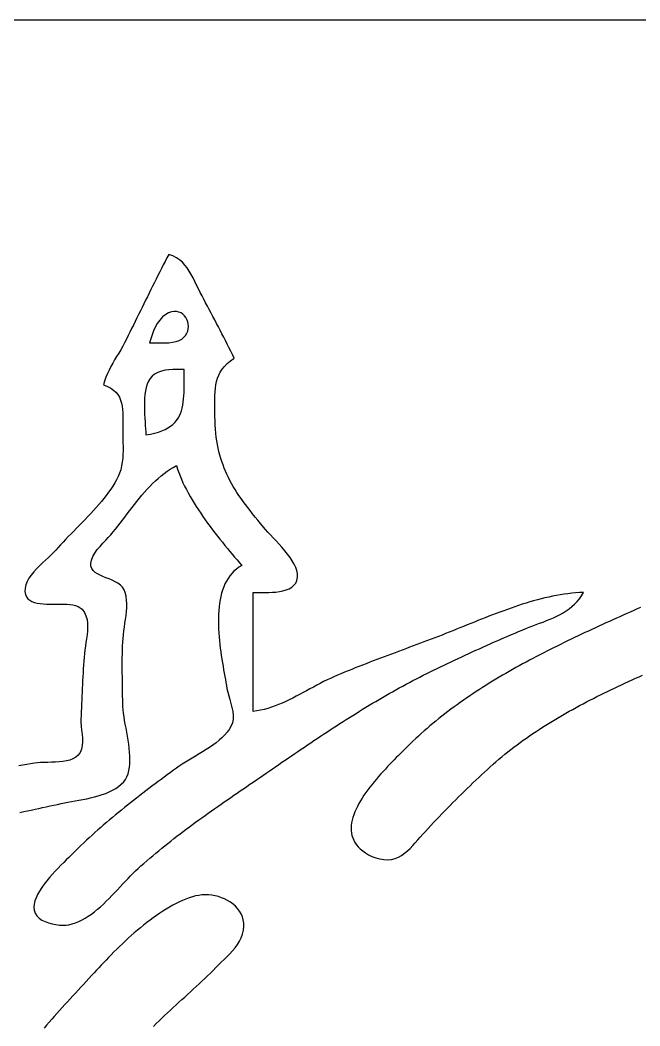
# Model space of a CAD drawing. Extents: x 0 to 818, y 0 to 502.
# Drawn here: x 353.3 to 514.7, y 240.1 to 502 of the extents above; entities that cross this region are included whole.
import ezdxf

# ---------------------------------------------------------------- set-up
doc = ezdxf.new("R2010")
doc.units = 0
doc.layers.add('C15', color=15, linetype='CONTINUOUS')
doc.layers.add('C7', color=7, linetype='CONTINUOUS')

msp = doc.modelspace()

# ---------------------------------------------------------------- linework, layer by layer
at = {"layer": 'C15'}
for points in [[(392, 441), (391.522, 440.0876), (391.0473, 439.1737), (390.5756, 438.2586), (390.1067, 437.3422), (389.6404, 436.4247), (389.1763, 435.5062), (388.7144, 434.5868), (388.2543, 433.6666), (387.7957, 432.7457), (387.3386, 431.8242), (386.8826, 430.9022), (386.4275, 429.9798), (385.973, 429.0571), (385.519, 428.1342), (385.0652, 427.2112), (384.6113, 426.2883), (384.1571, 425.3655), (383.7024, 424.4429), (383.247, 423.5206), (382.7905, 422.5988), (382.3329, 421.6775), (381.8738, 420.7569), (381.4129, 419.837), (380.9502, 418.918), (380.4853, 418), (379.9908, 417.0653), (379.4777, 416.1571), (378.9537, 415.2684), (378.4264, 414.3923), (377.9033, 413.5217), (377.392, 412.6498), (376.9003, 411.7696), (376.4356, 410.874), (376.0057, 409.9563), (375.618, 409.0093), (375.2802, 408.0262), (375, 407), (376.0124, 406.6323), (376.8808, 406.1928), (377.6162, 405.686), (378.2292, 405.1163), (378.7309, 404.4883), (379.132, 403.8062), (379.4434, 403.0747), (379.6759, 402.2982), (379.8404, 401.481), (379.9478, 400.6278), (380.0089, 399.743), (380.0346, 398.8309), (380.0356, 397.8961), (380.023, 396.943), (380.0075, 395.9762), (380, 395), (380.0107, 394.0183), (380.0359, 393.0163), (380.0647, 391.9996), (380.0864, 390.9737), (380.0904, 389.9442), (380.0659, 388.9165), (380.0022, 387.8963), (379.8887, 386.8889), (379.7146, 385.9001), (379.4692, 384.9352), (379.1419, 384), (378.7792, 383.1659), (378.37, 382.3357), (377.9172, 381.5093), (377.4241, 380.687), (376.8936, 379.869), (376.3288, 379.0554), (375.7328, 378.2464), (375.1087, 377.4423), (374.4596, 376.6432), (373.7885, 375.8493), (373.0985, 375.0608), (372.3927, 374.2778), (371.6741, 373.5006), (370.9459, 372.7293), (370.211, 371.9642), (369.4726, 371.2053), (368.7338, 370.4529), (367.9976, 369.7072), (367.2671, 368.9683), (366.5454, 368.2365), (365.8356, 367.5119), (365.1406, 366.7947), (364.4637, 366.0851), (363.8078, 365.3833), (363.1761, 364.6895), (362.5717, 364.0038), (362.0099, 363.3971), (361.359, 362.757), (360.6409, 362.0856), (359.8774, 361.3848), (359.0903, 360.6568), (358.3015, 359.9036), (357.5327, 359.1271), (356.8058, 358.3295), (356.1426, 357.5127), (355.5649, 356.6789), (355.0947, 355.8301), (354.7536, 354.9682), (354.5635, 354.0954), (354.5463, 353.2137)], [(366, 266.4621), (366.864, 266.6673), (367.7185, 266.9445), (368.5633, 267.2884), (369.3983, 267.6942), (370.2236, 268.1567), (371.0391, 268.6711), (371.8448, 269.2322), (372.6406, 269.8351), (373.4265, 270.4748), (374.2025, 271.1462), (374.9684, 271.8444), (375.7244, 272.5643), (376.4703, 273.3009), (377.206, 274.0493), (377.9317, 274.8043), (378.6472, 275.5611), (379.3524, 276.3145), (380.0474, 277.0596), (380.7321, 277.7914), (381.4065, 278.5048), (382.0705, 279.1948), (382.7241, 279.8565), (383.3673, 280.4848), (384, 281.0748), (384.7534, 281.753), (385.5117, 282.4256), (386.2747, 283.0926), (387.0422, 283.7542), (387.8141, 284.4106), (388.5903, 285.0619), (389.3705, 285.7083), (390.1548, 286.3499), (390.9428, 286.9869), (391.7346, 287.6195), (392.5299, 288.2477), (393.3286, 288.8719), (394.1305, 289.492), (394.9356, 290.1084), (395.7436, 290.721), (396.5545, 291.3302), (397.3681, 291.936), (398.1842, 292.5386), (399.0027, 293.1382), (399.8235, 293.7349), (400.6464, 294.3289), (401.4713, 294.9203), (402.2981, 295.5093), (403.1265, 296.0961), (403.9565, 296.6807), (404.7879, 297.2635), (405.6205, 297.8444), (406.4543, 298.4237), (407.2891, 299.0016), (408.1247, 299.5781), (408.961, 300.1535), (409.7979, 300.7279), (410.6352, 301.3014), (411.4728, 301.8743), (412.3105, 302.4467), (413.1482, 303.0186), (413.9858, 303.5904), (414.823, 304.1621), (415.6598, 304.7339), (416.4961, 305.306), (417.3316, 305.8785), (418.1663, 306.4516), (419, 307.0254), (419.8301, 307.5973), (420.6605, 308.1688), (421.491, 308.7396), (422.3217, 309.3098), (423.1528, 309.8792), (423.9843, 310.4477), (424.8162, 311.0152), (425.6486, 311.5817), (426.4816, 312.147), (427.3152, 312.7111), (428.1495, 313.2738), (428.9846, 313.8352), (429.8205, 314.3949), (430.6573, 314.9531), (431.495, 315.5095), (432.3338, 316.0641), (433.1737, 316.6169), (434.0147, 317.1676), (434.8569, 317.7162), (435.7003, 318.2627), (436.5451, 318.8069), (437.3913, 319.3487), (438.239, 319.8881), (439.0882, 320.4249), (439.939, 320.959), (440.7914, 321.4904), (441.6456, 322.019), (442.5015, 322.5446), (443.3593, 323.0673), (444.219, 323.5868), (445.0806, 324.1031), (445.9443, 324.6161), (446.8101, 325.1257), (447.678, 325.6318), (448.5482, 326.1343), (449.4207, 326.6332), (450.2955, 327.1283), (451.1727, 327.6195), (452.0524, 328.1068), (452.9347, 328.59), (453.8196, 329.0691), (454.7071, 329.5439), (455.5974, 330.0145), (456.4904, 330.4806), (457.3864, 330.9421), (458.2852, 331.3991), (459.187, 331.8514), (460.0919, 332.2989), (461, 332.7415), (461.9041, 333.178), (462.8108, 333.614), (463.72, 334.0492), (464.6316, 334.4836), (465.5454, 334.917), (466.4612, 335.3492), (467.379, 335.7802), (468.2986, 336.2098), (469.2198, 336.6378), (470.1425, 337.0642), (471.0666, 337.4887), (471.992, 337.9113), (472.9185, 338.3318), (473.8459, 338.7501), (474.7741, 339.1661), (475.7031, 339.5796), (476.6326, 339.9904), (477.5625, 340.3985), (478.4927, 340.8037), (479.423, 341.2059), (480.3533, 341.6049), (481.2834, 342.0006), (482.2133, 342.3929), (483.1428, 342.7816), (484.0717, 343.1666), (485, 343.5478), (485.8925, 343.9038), (486.7948, 344.2504), (487.7031, 344.592), (488.6136, 344.933), (489.5227, 345.2779), (490.4265, 345.631), (491.3214, 345.997), (492.2035, 346.3801), (493.0692, 346.7848), (493.9148, 347.2157), (494.7364, 347.677), (495.5304, 348.1733), (496.2929, 348.7091), (497.0204, 349.2887), (497.709, 349.9166), (498.355, 350.5972), (498.9546, 351.335), (499.5042, 352.1344), (500, 353), (498.9928, 352.9427), (497.9873, 352.8636), (496.9833, 352.7633), (495.9809, 352.6427), (494.9803, 352.5025), (493.9814, 352.3435), (492.9843, 352.1665), (491.9891, 351.9722), (490.9957, 351.7614), (490.0043, 351.5349), (489.0149, 351.2933), (488.0275, 351.0376), (487.0423, 350.7684), (486.0592, 350.4866), (485.0783, 350.1929), (484.0996, 349.888), (483.1232, 349.5727), (482.1492, 349.2479), (481.1776, 348.9142), (480.2085, 348.5724), (479.2418, 348.2234), (478.2777, 347.8678), (477.3163, 347.5065), (476.3574, 347.1401), (475.4013, 346.7695), (474.4479, 346.3955), (473.4974, 346.0188), (472.5496, 345.6401), (471.6049, 345.2603), (470.663, 344.8801), (469.7242, 344.5002), (468.7884, 344.1215), (467.8557, 343.7447), (466.9262, 343.3706), (466, 343), (465.0623, 342.6279), (464.1238, 342.2589), (463.1846, 341.8927), (462.2447, 341.5291), (461.3041, 341.1678), (460.3629, 340.8086), (459.4213, 340.4512), (458.4792, 340.0955), (457.5368, 339.741), (456.5942, 339.3877), (455.6513, 339.0352), (454.7083, 338.6834), (453.7652, 338.3319), (452.8221, 337.9805), (451.8791, 337.6289), (450.9363, 337.277), (449.9937, 336.9245), (449.0514, 336.5711), (448.1094, 336.2166), (447.1679, 335.8608), (446.2269, 335.5033), (445.2864, 335.144), (444.3466, 334.7826), (443.4075, 334.4188), (442.4693, 334.0525), (441.5318, 333.6833), (440.5953, 333.3111), (439.6598, 332.9355), (438.7254, 332.5564), (437.7922, 332.1734), (436.8601, 331.7864), (435.9294, 331.395), (435, 330.9992), (434.1088, 330.6041), (433.2186, 330.186), (432.329, 329.7482), (431.4395, 329.294), (430.5497, 328.8268), (429.6593, 328.3499), (428.7677, 327.8666), (427.8745, 327.3804), (426.9794, 326.8945), (426.0818, 326.4123), (425.1814, 325.9371), (424.2777, 325.4723), (423.3704, 325.0213), (422.4589, 324.5872), (421.5429, 324.1736), (420.6219, 323.7837), (419.6955, 323.4209), (418.7633, 323.0885), (417.8248, 322.7899), (416.8797, 322.5284), (415.9274, 322.3073), (414.9677, 322.1301), (414, 322), (414, 353), (414.6627, 352.9931), (415.4164, 352.9777), (416.2433, 352.9629), (417.1256, 352.9576), (418.0455, 352.9709), (418.9851, 353.0119), (419.9268, 353.0896), (420.8526, 353.213), (421.7447, 353.3912), (422.5854, 353.6333), (423.3568, 353.9482), (424.0412, 354.345), (424.6207, 354.8327), (425.0775, 355.4205), (425.3939, 356.1173), (425.5519, 356.9322), (425.5339, 357.8742), (425.3766, 358.6662), (425.0875, 359.4903), (424.6828, 360.3396), (424.1785, 361.2073), (423.5907, 362.0864), (422.9357, 362.9701), (422.2295, 363.8517), (421.4883, 364.7241), (420.7282, 365.5805), (419.9654, 366.4142), (419.216, 367.2181), (418.4961, 367.9856), (417.8219, 368.7096), (417.2095, 369.3833), (416.6751, 370), (415.9342, 370.8891), (415.216, 371.7596), (414.5204, 372.6132), (413.8475, 373.4515), (413.1971, 374.2764), (412.5692, 375.0894), (411.9639, 375.8923), (411.381, 376.6868), (410.8206, 377.4746), (410.2825, 378.2575), (409.7669, 379.037), (409.2735, 379.8151), (408.8025, 380.5933), (408.3537, 381.3733), (407.9271, 382.157), (407.5228, 382.9459), (407.1406, 383.7418), (406.7805, 384.5465), (406.4425, 385.3615), (406.1265, 386.1887), (405.8326, 387.0297), (405.5607, 387.8862), (405.3107, 388.76), (405.0826, 389.6528), (404.8765, 390.5663), (404.6921, 391.5021), (404.5296, 392.4621), (404.3889, 393.4478), (404.2699, 394.4611), (404.1726, 395.5035), (404.097, 396.577), (404.0431, 397.683), (404.0107, 398.8235), (404, 400), (403.9959, 401.1411), (403.99, 402.2332), (403.9918, 403.2794), (404.0106, 404.2824), (404.0559, 405.2452), (404.1371, 406.1705), (404.2637, 407.0614), (404.4451, 407.9205), (404.6906, 408.7509), (405.0098, 409.5555), (405.4121, 410.337), (405.907, 411.0983), (406.5037, 411.8424), (407.2118, 412.5722), (408.0408, 413.2904), (409, 414), (408.5694, 414.9121), (408.1314, 415.8214), (407.6866, 416.7281), (407.2357, 417.6326), (406.7794, 418.535), (406.3184, 419.4357), (405.8533, 420.3348), (405.3848, 421.2326), (404.9138, 422.1294), (404.4407, 423.0255), (403.9663, 423.921), (403.4914, 424.8163), (403.0165, 425.7116), (402.5425, 426.6071), (402.0699, 427.5032), (401.5994, 428.4), (401.1318, 429.2978), (400.6677, 430.1969), (400.2079, 431.0975), (399.753, 432), (399.2661, 432.9878), (398.7945, 433.9542), (398.3248, 434.8924), (397.8438, 435.796), (397.3383, 436.6585), (396.795, 437.4735), (396.2006, 438.2344), (395.542, 438.9346), (394.8059, 439.5678), (393.979, 440.1275), (393.0481, 440.607), (392, 441)], [(380.682, 352.9413), (380.385, 353.6869), (379.9472, 354.3289), (379.3912, 354.8814), (378.7394, 355.359), (378.0146, 355.776), (377.2395, 356.1468), (376.4365, 356.4858), (375.6284, 356.8074), (374.8377, 357.1261), (374.0872, 357.4562), (373.3994, 357.8121), (372.7969, 358.2082), (372.3023, 358.659), (371.9384, 359.1787), (371.7277, 359.7819), (371.6929, 360.483), (371.8737, 361.4094), (372.2419, 362.3274), (372.7593, 363.231), (373.388, 364.1138), (374.09, 364.9697), (374.8272, 365.7925), (375.5617, 366.5759), (376.2554, 367.3138), (376.8703, 368), (377.4802, 368.7254), (378.0899, 369.4722), (378.7003, 370.2375), (379.3121, 371.0186), (379.9263, 371.8125), (380.5436, 372.6164), (381.1649, 373.4274), (381.7911, 374.2427), (382.423, 375.0595), (383.0615, 375.8749), (383.7073, 376.686), (384.3614, 377.4901), (385.0246, 378.2841), (385.6977, 379.0654), (386.3816, 379.831), (387.0771, 380.5782), (387.7852, 381.304), (388.5065, 382.0056), (389.242, 382.6801), (389.9925, 383.3248), (390.7589, 383.9367), (391.542, 384.513), (392.3426, 385.0509), (393.1617, 385.5475), (394, 386), (394.2791, 385.113), (394.5905, 384.2236), (394.9328, 383.3325), (395.3044, 382.4402), (395.704, 381.5472), (396.1299, 380.6541), (396.5807, 379.7616), (397.0549, 378.8702), (397.551, 377.9805), (398.0676, 377.093), (398.6031, 376.2083), (399.1561, 375.3271), (399.725, 374.4498), (400.3085, 373.5771), (400.9049, 372.7096), (401.5128, 371.8477), (402.1307, 370.9922), (402.7572, 370.1435), (403.3907, 369.3023), (404.0297, 368.4692), (404.6728, 367.6446), (405.3185, 366.8293), (405.9653, 366.0237), (406.6116, 365.2284), (407.2561, 364.4441), (407.8972, 363.6713), (408.5334, 362.9106), (409.1633, 362.1625), (409.7854, 361.4276), (410.3981, 360.7066), (411, 360), (410.2732, 359.5513), (409.6017, 359.0542), (408.9839, 358.5108), (408.4178, 357.9234), (407.9016, 357.2944), (407.4337, 356.6258), (407.0121, 355.9202), (406.6351, 355.1796), (406.301, 354.4064), (406.0077, 353.6028), (405.7537, 352.7711), (405.5371, 351.9137), (405.3561, 351.0327), (405.2089, 350.1304), (405.0937, 349.2091), (405.0087, 348.2711), (404.9521, 347.3187), (404.9222, 346.354), (404.917, 345.3795), (404.9349, 344.3973), (404.974, 343.4097), (405.0326, 342.419), (405.1087, 341.4275), (405.2007, 340.4375), (405.3068, 339.4511), (405.4251, 338.4708), (405.5538, 337.4987), (405.6912, 336.5371), (405.8355, 335.5883), (405.9848, 334.6546), (406.1374, 333.7382), (406.2914, 332.8415), (406.4451, 331.9666), (406.5967, 331.1159), (406.7443, 330.2916), (406.8863, 329.496), (407.0207, 328.7313), (407.1458, 328), (407.3448, 327.051), (407.6083, 326.0702), (407.9042, 325.066), (408.2004, 324.047), (408.4648, 323.0215), (408.6653, 321.998), (408.7698, 320.985), (408.7462, 319.9909), (408.5626, 319.0242), (408.1867, 318.0933), (407.7181, 317.3087), (407.1682, 316.5572), (406.5451, 315.8365), (405.8572, 315.1443), (405.1125, 314.4787), (404.3193, 313.8373), (403.4858, 313.218), (402.6202, 312.6187), (401.7306, 312.0371), (400.8253, 311.4711), (399.9124, 310.9185), (399.0002, 310.3772), (398.0969, 309.8449), (397.2106, 309.3196), (396.3496, 308.799), (395.522, 308.2809), (394.736, 307.7632), (394, 307.2438), (393.2084, 306.6611), (392.4146, 306.0757), (391.6191, 305.4877), (390.822, 304.897), (390.0237, 304.3035), (389.2245, 303.7071), (388.4246, 303.1079), (387.6245, 302.5058), (386.8243, 301.9008), (386.0244, 301.2928), (385.2252, 300.6817), (384.4268, 300.0676), (383.6297, 299.4504), (382.834, 298.8299), (382.0402, 298.2063), (381.2485, 297.5795), (380.4593, 296.9494), (379.6727, 296.3159), (378.8892, 295.6791), (378.1091, 295.0388), (377.3326, 294.3951), (376.56, 293.7479), (375.7917, 293.0971), (375.028, 292.4428), (374.2691, 291.7848), (373.5154, 291.1232), (372.7671, 290.4578), (372.0246, 289.7887), (371.2882, 289.1158), (370.5582, 288.439), (369.8349, 287.7584), (369.1186, 287.0738), (368.4095, 286.3852), (367.7081, 285.6927), (367.0146, 284.9961), (366.5158, 284.4982), (365.944, 283.937), (365.3113, 283.3181), (364.63, 282.6473), (363.9123, 281.9304), (363.1705, 281.1731), (362.4168, 280.3812), (361.6635, 279.5604), (360.9229, 278.7165), (360.2071, 277.8553), (359.5285, 276.9825), (358.8993, 276.1039), (358.3317, 275.2253), (357.838, 274.3523), (357.4304, 273.4908), (357.1212, 272.6466), (356.9227, 271.8253), (356.8471, 271.0327), (356.9066, 270.2747)], [(353.2449, 295.6892), (354.223, 295.9017), (355.2012, 296.1135), (356.1793, 296.3245), (357.1575, 296.535), (358.1355, 296.745), (359.1134, 296.9545), (360.0912, 297.1638), (361.0688, 297.3729), (362.0461, 297.5819), (363.0232, 297.7909), (364, 298), (364.8346, 298.17), (365.7189, 298.337), (366.6452, 298.5046), (367.6056, 298.6766), (368.5923, 298.8567), (369.5974, 299.0488), (370.6133, 299.2565), (371.632, 299.4837), (372.6457, 299.734), (373.6467, 300.0113), (374.6271, 300.3192), (375.579, 300.6615), (376.4948, 301.0421), (377.3665, 301.4645), (378.1864, 301.9327), (378.9466, 302.4503), (379.6394, 303.0211), (380.2569, 303.6489), (380.7305, 304.2804), (381.1131, 304.9833), (381.4116, 305.7509), (381.6325, 306.5767), (381.7826, 307.4544), (381.8687, 308.3773), (381.8973, 309.3389), (381.8752, 310.3329), (381.8092, 311.3526), (381.7059, 312.3917), (381.5721, 313.4435), (381.4143, 314.5016), (381.2395, 315.5595), (381.0541, 316.6107), (380.8651, 317.6487), (380.679, 318.6671), (380.5026, 319.6592), (380.3426, 320.6187), (380.2057, 321.539), (380.0986, 322.4137), (380.028, 323.2361), (380.0007, 324), (379.9935, 324.9954), (379.9825, 325.9927), (379.9686, 326.9918), (379.953, 327.9923), (379.9367, 328.9939), (379.9209, 329.9963), (379.9066, 330.9994), (379.895, 332.0027), (379.8871, 333.006), (379.884, 334.0091), (379.8868, 335.0117), (379.8967, 336.0134), (379.9146, 337.014), (379.9418, 338.0133), (379.9792, 339.0109), (380.0281, 340.0065), (380.0895, 341), (380.1766, 341.9716), (380.2979, 342.9565), (380.441, 343.952), (380.5936, 344.9553), (380.7435, 345.9637), (380.8782, 346.9747), (380.9857, 347.9854), (381.0534, 348.9932), (381.0692, 349.9954), (381.0208, 350.9892), (380.8958, 351.9721), (380.6821, 352.9413)], [(354.5462, 353.2137), (354.6805, 352.473), (354.9375, 351.852), (355.3066, 351.3404), (355.777, 350.9276), (356.3381, 350.6035), (356.9792, 350.3575), (357.6896, 350.1793), (358.4586, 350.0586), (359.2756, 349.985), (360.1297, 349.9481), (361.0105, 349.9375), (361.9071, 349.9428), (362.8089, 349.9538), (363.7053, 349.96), (364.5855, 349.951), (365.4388, 349.9165), (366.2546, 349.8461), (367.0222, 349.7294), (367.7308, 349.5561), (368.3699, 349.3157), (368.9287, 348.998), (369.3966, 348.5926)], [(369.3966, 348.5925), (370.0095, 347.7812), (370.4374, 346.9005), (370.7061, 345.9641), (370.8412, 344.9856), (370.8684, 343.9789), (370.8133, 342.9575), (370.7019, 341.9352), (370.5596, 340.9257), (370.4122, 339.9427), (370.2855, 339)], [(514.896, 349.0854), (514, 348.6882), (513.1033, 348.2854), (512.2049, 347.8817), (511.3048, 347.4771), (510.4032, 347.0713), (509.5002, 346.6643), (508.5959, 346.256), (507.6904, 345.8463), (506.784, 345.435), (505.8767, 345.0222), (504.9686, 344.6077), (504.0599, 344.1913), (503.1508, 343.7731), (502.2413, 343.3528), (501.3316, 342.9304), (500.4219, 342.5058), (499.5122, 342.0789), (498.6027, 341.6496), (497.6935, 341.2178), (496.7848, 340.7834), (495.8767, 340.3463), (494.9693, 339.9064), (494.0627, 339.4635), (493.1572, 339.0177), (492.2528, 338.5687), (491.3496, 338.1166), (490.4478, 337.6611), (489.5476, 337.2022), (488.649, 336.7398), (487.7522, 336.2738), (486.8574, 335.8041), (485.9645, 335.3306), (485.0739, 334.8532), (484.1856, 334.3718), (483.2998, 333.8863), (482.4165, 333.3966), (481.536, 332.9025), (480.6583, 332.4041), (479.7837, 331.9011), (478.9121, 331.3936), (478.0438, 330.8813), (477.1789, 330.3643), (476.3175, 329.8423), (475.4598, 329.3153), (474.6058, 328.7833), (473.7558, 328.246), (472.9099, 327.7034), (472.0681, 327.1554), (471.2306, 326.6019), (470.3976, 326.0428), (469.5692, 325.478), (468.7455, 324.9074), (467.9267, 324.3309), (467.1129, 323.7484), (466.3041, 323.1597), (465.5007, 322.5649), (464.7026, 321.9638), (463.91, 321.3562), (463.1231, 320.7422), (462.342, 320.1216), (461.5668, 319.4942), (460.7976, 318.8601), (460.0347, 318.219), (459.278, 317.571), (458.5278, 316.9158), (457.7842, 316.2535), (457.0473, 315.5838), (456.3173, 314.9067), (455.5943, 314.2222), (454.8783, 313.53), (454.1697, 312.8302), (453.7497, 312.4126), (453.3014, 311.9691), (452.8274, 311.5009), (452.3303, 311.0091), (451.8127, 310.4948), (451.2771, 309.9593), (450.7262, 309.4036), (450.1625, 308.8289), (449.5887, 308.2363), (449.0073, 307.627), (448.4209, 307.0022), (447.8321, 306.3629), (447.2435, 305.7104), (446.6577, 305.0458), (446.0772, 304.3701), (445.5047, 303.6847), (444.9428, 302.9906), (444.394, 302.2889), (443.8609, 301.5809), (443.3461, 300.8676), (442.8523, 300.1502), (442.3819, 299.4299), (441.9376, 298.7078), (441.522, 297.985), (441.1377, 297.2627), (440.7872, 296.5421), (440.4732, 295.8243), (440.1982, 295.1104), (439.9648, 294.4015), (439.7757, 293.699), (439.6333, 293.0038), (439.5403, 292.3171), (439.4993, 291.6401), (439.5129, 290.9739), (439.5837, 290.3197), (439.7141, 289.6786), (439.907, 289.0517), (440.1647, 288.4403), (440.49, 287.8454), (440.8854, 287.2683), (441.3535, 286.71), (441.8968, 286.1716), (442.5181, 285.6545), (443.2198, 285.1596), (444.0046, 284.6882), (444.9399, 284.2285), (445.9403, 283.8499), (446.9717, 283.5682), (448, 283.3989), (449.0527, 283.3609), (450.0378, 283.4683), (450.9614, 283.7064), (451.8297, 284.0603), (452.6488, 284.515), (453.4249, 285.0557), (454.1641, 285.6676), (454.8726, 286.3358), (455.5565, 287.0454), (456.222, 287.7815), (456.8753, 288.5294), (457.5224, 289.274), (458.1697, 290.0007), (458.866, 290.7617), (459.5666, 291.521), (460.2713, 292.2785), (460.9801, 293.0341), (461.6926, 293.7877), (462.4088, 294.5392), (463.1286, 295.2886), (463.8517, 296.0357), (464.5781, 296.7804), (465.3075, 297.5227), (466.0398, 298.2625), (466.7749, 298.9996), (467.5126, 299.7341), (468.2528, 300.4657), (468.9952, 301.1945), (469.7399, 301.9203), (470.4865, 302.643), (471.235, 303.3625), (471.9852, 304.0788), (472.7369, 304.7917), (473.4901, 305.5013), (474.2445, 306.2073), (475, 306.9097), (475.7365, 307.5842), (476.4814, 308.2504), (477.2343, 308.9085), (477.9952, 309.5585), (478.7638, 310.2006), (479.5399, 310.8349), (480.3233, 311.4615), (481.1138, 312.0804), (481.9113, 312.6919), (482.7155, 313.2959), (483.5263, 313.8927), (484.3434, 314.4822), (485.1666, 315.0648), (485.9958, 315.6403), (486.8308, 316.209), (487.6713, 316.7709), (488.5173, 317.3262), (489.3684, 317.875), (490.2245, 318.4174), (491.0853, 318.9534), (491.9508, 319.4833), (492.8207, 320.007), (493.6948, 320.5248), (494.5729, 321.0366), (495.4548, 321.5427), (496.3404, 322.0432), (497.2294, 322.5381), (498.1216, 323.0275), (499.0168, 323.5116), (499.9149, 323.9905), (500.8157, 324.4642), (501.7189, 324.9329), (502.6244, 325.3968), (503.532, 325.8558), (504.4414, 326.3101), (505.3525, 326.7599), (506.2651, 327.2052), (507.179, 327.6461), (508.0939, 328.0828), (509.0098, 328.5153), (509.9264, 328.9437), (510.8435, 329.3683), (511.7609, 329.789), (512.6785, 330.206), (513.5959, 330.6194), (514.5132, 331.0293), (515.4299, 331.4358)], [(370.2854, 339), (370.1752, 338.0214), (370.0736, 337.0363), (369.9799, 336.0454), (369.8936, 335.0494), (369.8141, 334.0492), (369.741, 333.0453), (369.6735, 332.0386), (369.6112, 331.0297), (369.5534, 330.0195), (369.4997, 329.0085), (369.4494, 327.9977), (369.402, 326.9876), (369.3569, 325.979), (369.3137, 324.9726), (369.2716, 323.9692), (369.2301, 322.9695), (369.1888, 321.9743), (369.1469, 320.9842), (369.1041, 320), (369.1112, 319.0874), (369.1883, 318.1185), (369.302, 317.1118), (369.419, 316.0859), (369.5057, 315.0594), (369.5288, 314.0507), (369.4549, 313.0786), (369.2507, 312.1614), (368.8827, 311.3179), (368.3849, 310.6391), (367.7666, 310.0929), (367.0443, 309.6645), (366.2347, 309.3392), (365.3544, 309.1025), (364.4201, 308.9396), (363.4485, 308.8359), (362.4561, 308.7767), (361.4598, 308.7475), (360.476, 308.7334), (359.5214, 308.7199), (358.6128, 308.6923), (357.7668, 308.6359), (357, 308.5362), (355.9943, 308.3592), (354.988, 308.1802), (353.9811, 307.9992), (352.9737, 307.816)], [(388, 239.9961), (388.7252, 240.7076), (389.4549, 241.414), (390.1886, 242.1157), (390.9259, 242.8132), (391.6662, 243.5072), (392.4091, 244.1982), (393.1542, 244.8866), (393.901, 245.5731), (394.6491, 246.2581), (395.3979, 246.9423), (396.147, 247.6261), (396.8961, 248.31), (397.6445, 248.9947), (398.3919, 249.6807), (399.1378, 250.3685), (399.8817, 251.0586), (400.6233, 251.7515), (401.3619, 252.4479), (402.0972, 253.1483), (402.8288, 253.8531), (403.556, 254.563), (404.2786, 255.2784), (404.9961, 256), (405.6865, 256.6882), (406.4074, 257.3965), (407.1419, 258.1268), (407.8727, 258.8811), (408.583, 259.6613), (409.2556, 260.4696), (409.8735, 261.3078), (410.4197, 262.1779), (410.8771, 263.082), (411.2287, 264.022), (411.4575, 265), (411.5546, 265.9544), (411.5345, 266.8623), (411.4046, 267.7228), (411.1727, 268.5347), (410.8463, 269.2971), (410.4331, 270.009), (409.9407, 270.6693), (409.3767, 271.2771), (408.7488, 271.8314), (408.0645, 272.3311), (407.3315, 272.7752), (406.5575, 273.1627), (405.7499, 273.4926), (404.9166, 273.7639), (404.065, 273.9756), (403.2028, 274.1267), (402.3377, 274.2162), (401.4772, 274.243), (400.629, 274.2061), (399.8007, 274.1046), (399, 273.9375), (398.1609, 273.7031), (397.3171, 273.4287), (396.4695, 273.1157), (395.6187, 272.7662), (394.7656, 272.3817), (393.911, 271.9641), (393.0557, 271.5151), (392.2004, 271.0364), (391.3459, 270.5299), (390.4931, 269.9973), (389.6427, 269.4404), (388.7956, 268.8609), (387.9524, 268.2605), (387.1141, 267.6411), (386.2814, 267.0044), (385.455, 266.3522), (384.6358, 265.6862), (383.8246, 265.0081), (383.0222, 264.3198), (382.2293, 263.623), (381.4468, 262.9194), (380.6754, 262.2109), (379.9159, 261.4991), (379.1691, 260.7859), (378.4359, 260.073), (377.717, 259.3621), (377.0132, 258.6551), (376.3252, 257.9536), (375.6539, 257.2595), (375.0002, 256.5744), (374.3646, 255.9003), (373.7482, 255.2387), (373.1515, 254.5916), (372.5756, 253.9606), (371.88, 253.1973), (371.1831, 252.4369), (370.4853, 251.6788), (369.787, 250.9225), (369.0885, 250.1677), (368.3901, 249.4138), (367.6923, 248.6604), (366.9954, 247.9071), (366.2999, 247.1534), (365.606, 246.3988), (364.9142, 245.6429), (364.2248, 244.8853), (363.5382, 244.1254), (362.8547, 243.3628), (362.1748, 242.5972), (361.4989, 241.8279), (360.8272, 241.0546), (360.1601, 240.2769), (359.4981, 239.4942)], [(356.9066, 270.2746), (357.1593, 269.4862), (357.601, 268.7936), (358.2024, 268.1936), (358.9346, 267.6832), (359.7682, 267.2594), (360.6743, 266.9192), (361.6236, 266.6595), (362.5871, 266.4772), (363.5356, 266.3694), (364.44, 266.333), (365.2711, 266.3649), (366, 266.4622)]]:
    msp.add_lwpolyline(points, dxfattribs=at)
at = {"layer": 'C7'}
for points in [[(0, 502), (0, 0), (818, 0), (818, 502), (0, 502)], [(387, 418), (387.9714, 417.9865), (388.9703, 417.9583), (389.9842, 417.9361), (391.0007, 417.9403), (392.0075, 417.9916), (392.9921, 418.1106), (393.9421, 418.3179), (394.7261, 418.5993), (395.3915, 418.9655), (395.9424, 419.4038), (396.3832, 419.9018), (396.7182, 420.447), (396.9517, 421.0269), (397.0879, 421.6289), (397.1313, 422.2405), (397.0861, 422.8493), (396.9565, 423.4427), (396.747, 424.0082), (396.4617, 424.5333), (396.1051, 425.0055), (395.6814, 425.4122), (395.1949, 425.7411), (394.6499, 425.9795), (394.0507, 426.115), (393.4016, 426.135), (392.707, 426.0271), (391.9711, 425.7786), (391.1983, 425.3773), (390.3608, 424.6982), (389.6332, 423.847), (389.01, 422.966), (388.449, 422.023), (388.0008, 421.0551), (387.632, 420.0622), (387.3095, 419.0439), (387, 418)], [(386, 394), (387.197, 394.2065), (388.2951, 394.4519), (389.2985, 394.7355), (390.2113, 395.0572), (391.0379, 395.4166), (391.7825, 395.8132), (392.4494, 396.2467), (393.0428, 396.7167), (393.5669, 397.2228), (394.026, 397.7648), (394.4244, 398.3421), (394.7663, 398.9545), (395.0559, 399.6016), (395.2975, 400.2829), (395.4954, 400.9982), (395.6538, 401.7471), (395.7769, 402.5291), (395.8691, 403.344), (395.9345, 404.1913), (395.9773, 405.0707), (396.0019, 405.9818), (396.0126, 406.9242), (396.0134, 407.8976), (396.0088, 408.9016), (396.0029, 409.9359), (396, 411), (395.0493, 411.0023), (394.0616, 411.01), (393.054, 410.999), (392.0437, 410.9452), (391.0478, 410.8246), (390.0834, 410.6131), (389.1677, 410.2865), (388.3179, 409.8209), (387.6976, 409.3151), (387.1761, 408.7054), (386.7457, 408.0032), (386.3987, 407.2195), (386.1275, 406.3657), (385.9243, 405.453), (385.7816, 404.4927), (385.6915, 403.496), (385.6464, 402.4741), (385.6387, 401.4383), (385.6607, 400.3998), (385.7046, 399.3699), (385.7628, 398.3598), (385.8277, 397.3807), (385.8916, 396.444), (385.9467, 395.5608), (385.9853, 394.7423), (386, 394)]]:
    msp.add_lwpolyline(points, dxfattribs=at)

doc.saveas('drawing.dxf')
